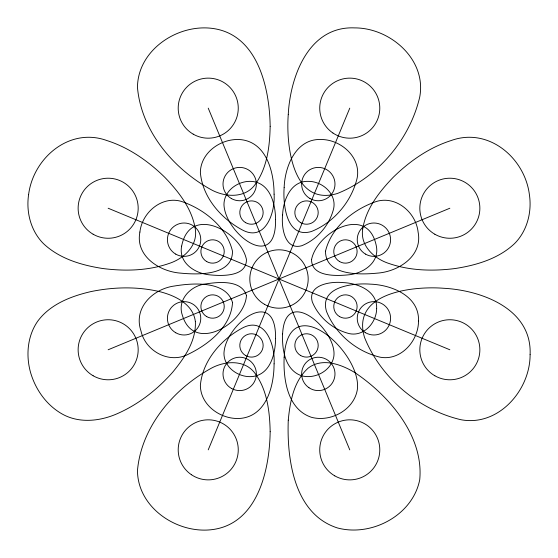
<?xml version="1.0" encoding="UTF-8"?>
<svg xmlns="http://www.w3.org/2000/svg" width="558" height="558" viewBox="0 0 558 558"><rect width="100%" height="100%" fill="white"/><g stroke="black" fill="none" stroke-linecap="round" stroke-linejoin="round"><path stroke-width="0.84" d="M208.232 449.846L349.768 108.154M108.154 349.768L449.846 208.232M108.154 208.232L449.846 349.768M208.232 108.154L349.768 449.846M195.349 321.408C196.367 340.847 184.454 357.922 172.652 372.249C157.244 389.707 138.454 404.404 117.061 413.771C99.694 421.388 78.741 423.592 61.757 413.771C46.258 404.85 35.37 389.289 30.488 372.249C25.787 355.286 27.433 336.139 37.574 321.408C50.087 304.25 70.999 296.193 91.003 291.576C113.469 286.965 136.975 286.359 159.393 291.576C174.696 295.412 193.047 303.824 195.349 321.408M232.526 302.562C231.117 326.528 209.083 344 189.036 353.87C169.834 364.5 145.478 351.568 140.937 330.803C133.167 307.904 152.948 288.758 174.556 285.989C192.357 283.052 226.157 280.283 232.526 302.562M246.469 295.489C244.913 323.445 193.842 354.016 182.354 315.263C176.886 299.604 190.892 285.487 205.888 283.889C218.841 281.95 241.475 279.67 246.469 295.489M311.559 259.519C311.378 276.747 335.616 276.071 347.585 274.913C362.4 273.964 379.754 263.048 376.364 246.134C368.14 203.977 317.321 231.396 311.559 259.519M325.516 251.163C325.258 275.778 359.875 274.815 376.978 273.162C398.147 271.809 422.936 256.206 418.095 232.044C415.912 211.873 394.855 194.414 374.578 202.101C352.579 210.15 331.187 227.622 325.516 251.163M362.721 228.899C359.854 245.785 374.32 258.821 389.086 263.522C410.297 270.846 433.273 271.327 455.356 268.496C476.616 265.203 498.545 258.71 514.539 243.616C527.254 230.9 532.032 211.998 529.375 194.484C524.708 157.83 488.39 126.896 451.045 140.574C429.011 147.591 409.642 161.213 393.237 177.277C379.342 191.715 366.027 208.587 362.721 228.899M270.156 126.289C269.765 146.322 267.254 167.672 255.229 184.37C245.318 198.341 225.864 197.337 212.103 190.208C174.187 169.716 141.314 131.583 137.47 87.432C137.7 50.234 177.172 23.945 212.103 28.367C257.726 34.101 269.633 88.087 270.156 126.289M274.083 194.163C275.429 212.152 265.475 242.876 241.837 229.673C220.773 218.29 202.505 197.1 200.371 172.568C200.496 151.909 222.433 137.303 241.837 139.758C266.947 143.155 274.048 172.792 274.083 194.163M275.561 219.615C276.384 273.462 224.832 233.111 223.96 204.5C224.051 190.034 239.403 179.809 252.983 181.531C270.56 183.91 275.533 204.653 275.561 219.615M270.156 431.711C269.633 469.913 257.726 523.899 212.103 529.633C177.172 534.055 137.7 507.766 137.47 470.568C141.314 426.417 174.187 388.284 212.103 367.792C225.864 360.663 245.318 359.659 255.229 373.63C267.254 390.328 269.765 411.678 270.156 431.711M274.083 363.837C274.048 385.208 266.947 414.845 241.837 418.242C222.433 420.697 200.496 406.091 200.371 385.432C202.505 360.9 220.773 339.71 241.837 328.327C265.475 315.124 275.429 345.848 274.083 363.837M275.561 338.385C275.533 353.347 270.56 374.09 252.983 376.469C239.403 378.191 224.051 367.966 223.96 353.5C224.832 324.889 276.384 284.538 275.561 338.385M282.599 215.018C281.246 227.022 284.601 250.542 301.683 245.757C317.432 239.494 329.883 224.707 333.726 208.232C336.474 193.654 322.245 181.301 308.435 181.35C290.816 180.632 283.108 200.245 282.599 215.018M284.148 187.6C282.843 204.326 286.4 238.998 311.399 231.507C333.907 222.558 351.693 201.438 357.183 177.904C361.103 157.077 340.778 139.43 321.045 139.5C295.886 138.475 284.873 166.493 284.148 187.6M288.263 114.481C285.919 144.585 292.322 206.997 337.318 193.514C377.829 177.402 409.844 139.388 419.728 97.029C426.786 59.546 390.195 27.781 354.679 27.9C308.727 25.828 290.209 76.551 288.263 114.481M282.599 333.886C281.923 349.224 284.922 370.184 301.683 375.799C314.949 379.384 331.013 370.937 333.726 357.05C338.448 331.18 285.222 283.806 282.599 333.886M284.148 357.413C283.171 379.321 287.454 409.258 311.399 417.286C330.357 422.413 353.305 410.339 357.183 390.502C363.6 353.807 288.214 285.368 284.148 357.413M288.263 420.139C286.791 459.206 293.982 513.925 337.318 527.91C371.44 537.138 412.746 515.418 419.728 479.699C423.92 435.805 388.947 395.434 354.679 372.472C341.147 364.36 322.224 357.336 308.162 368.134C293.703 381.163 290.048 401.655 288.263 420.139M28.625 194.484C25.968 211.998 30.746 230.9 43.461 243.616C59.455 258.71 81.384 265.203 102.644 268.496C124.727 271.327 147.703 270.846 168.914 263.522C183.68 258.821 198.146 245.785 195.279 228.899C191.973 208.587 178.658 191.715 164.763 177.277C148.358 161.213 128.989 147.591 106.955 140.574C69.611 126.896 33.292 157.83 28.625 194.484M139.905 232.044C135.064 256.206 159.853 271.809 181.022 273.162C198.125 274.815 232.742 275.778 232.484 251.163C226.813 227.622 205.421 210.15 183.422 202.101C163.145 194.414 142.088 211.873 139.905 232.044M181.636 246.134C178.246 263.048 195.6 273.964 210.415 274.913C222.384 276.071 246.622 276.747 246.441 259.519C240.679 231.396 189.859 203.977 181.636 246.134M376.65 308.435C376.699 322.245 364.346 336.474 349.768 333.726C333.293 329.883 318.506 317.432 312.243 301.683C307.458 284.601 330.978 281.246 342.982 282.599C357.755 283.108 377.368 290.816 376.65 308.435M418.5 321.045C418.57 340.778 400.923 361.103 380.096 357.183C356.562 351.693 335.442 333.907 326.493 311.399C319.002 286.4 353.674 282.843 370.4 284.148C391.507 284.873 419.525 295.886 418.5 321.045M530.1 354.679C530.219 390.195 498.454 426.786 460.971 419.728C418.612 409.844 380.598 377.829 364.486 337.318C351.003 292.322 413.415 285.919 443.519 288.263C481.449 290.209 532.172 308.727 530.1 354.679M365.574 254.127A16.677 16.677 0 0 0 390.593 239.689A16.677 16.677 0 0 0 365.574 225.244A16.677 16.677 0 0 0 365.574 254.127M309.976 198.529A16.677 16.677 0 0 0 334.995 184.084A16.677 16.677 0 0 0 309.976 169.639A16.677 16.677 0 0 0 309.976 198.529M231.347 198.529A16.677 16.677 0 0 0 256.366 184.084A16.677 16.677 0 0 0 231.347 169.639A16.677 16.677 0 0 0 231.347 198.529M175.749 254.127A16.677 16.677 0 0 0 200.768 239.689A16.677 16.677 0 0 0 175.749 225.244A16.677 16.677 0 0 0 175.749 254.127M175.749 332.756A16.677 16.677 0 0 0 200.768 318.311A16.677 16.677 0 0 0 175.749 303.873A16.677 16.677 0 0 0 175.749 332.756M231.347 388.361A16.677 16.677 0 0 0 256.366 373.916A16.677 16.677 0 0 0 231.347 359.471A16.677 16.677 0 0 0 231.347 388.361M308.965 387.726A16.677 16.677 0 0 0 334.953 375.102A16.677 16.677 0 0 0 311.029 358.913A16.677 16.677 0 0 0 308.965 387.726M365.574 332.756A16.677 16.677 0 0 0 390.593 318.311A16.677 16.677 0 0 0 365.574 303.873A16.677 16.677 0 0 0 365.574 332.756M264.408 304.277A29.19 29.19 0 0 0 308.19 279A29.19 29.19 0 0 0 264.408 253.723A29.19 29.19 0 0 0 264.408 304.277M339.599 261.59A11.676 11.676 0 0 0 357.113 251.477A11.676 11.676 0 0 0 339.599 241.37A11.676 11.676 0 0 0 339.599 261.59M300.685 222.67A11.676 11.676 0 0 0 318.2 212.563A11.676 11.676 0 0 0 300.685 202.449A11.676 11.676 0 0 0 300.685 222.67M245.639 222.67A11.676 11.676 0 0 0 263.153 212.563A11.676 11.676 0 0 0 245.639 202.449A11.676 11.676 0 0 0 245.639 222.67M206.725 261.59A11.676 11.676 0 0 0 224.239 251.477A11.676 11.676 0 0 0 206.725 241.37A11.676 11.676 0 0 0 206.725 261.59M206.725 316.63A11.676 11.676 0 0 0 224.239 306.523A11.676 11.676 0 0 0 206.725 296.41A11.676 11.676 0 0 0 206.725 316.63M245.639 355.551A11.676 11.676 0 0 0 263.153 345.437A11.676 11.676 0 0 0 245.639 335.33A11.676 11.676 0 0 0 245.639 355.551M300.685 355.551A11.676 11.676 0 0 0 318.2 345.437A11.676 11.676 0 0 0 300.685 335.33A11.676 11.676 0 0 0 300.685 355.551M339.599 316.63A11.676 11.676 0 0 0 357.113 306.523A11.676 11.676 0 0 0 339.599 296.41A11.676 11.676 0 0 0 339.599 316.63M434.835 234.234A30.02 30.02 0 0 0 479.866 208.232A30.02 30.02 0 0 0 434.835 182.236A30.02 30.02 0 0 0 434.835 234.234M332.938 133.02A30.02 30.02 0 0 0 379.712 110.296A30.02 30.02 0 0 0 336.648 81.147A30.02 30.02 0 0 0 332.938 133.02M193.221 134.157A30.02 30.02 0 0 0 238.259 108.154A30.02 30.02 0 0 0 193.221 82.152A30.02 30.02 0 0 0 193.221 134.157M93.144 234.234A30.02 30.02 0 0 0 138.182 208.232A30.02 30.02 0 0 0 93.144 182.236A30.02 30.02 0 0 0 93.144 234.234M93.144 375.764A30.02 30.02 0 0 0 138.182 349.768A30.02 30.02 0 0 0 93.144 323.766A30.02 30.02 0 0 0 93.144 375.764M191.408 474.712A30.02 30.02 0 0 0 238.182 451.987A30.02 30.02 0 0 0 195.112 422.838A30.02 30.02 0 0 0 191.408 474.712M334.751 475.848A30.02 30.02 0 0 0 379.789 449.846A30.02 30.02 0 0 0 334.751 423.843A30.02 30.02 0 0 0 334.751 475.848M434.835 375.764A30.02 30.02 0 0 0 479.866 349.768A30.02 30.02 0 0 0 434.835 323.766A30.02 30.02 0 0 0 434.835 375.764"/></g></svg>
